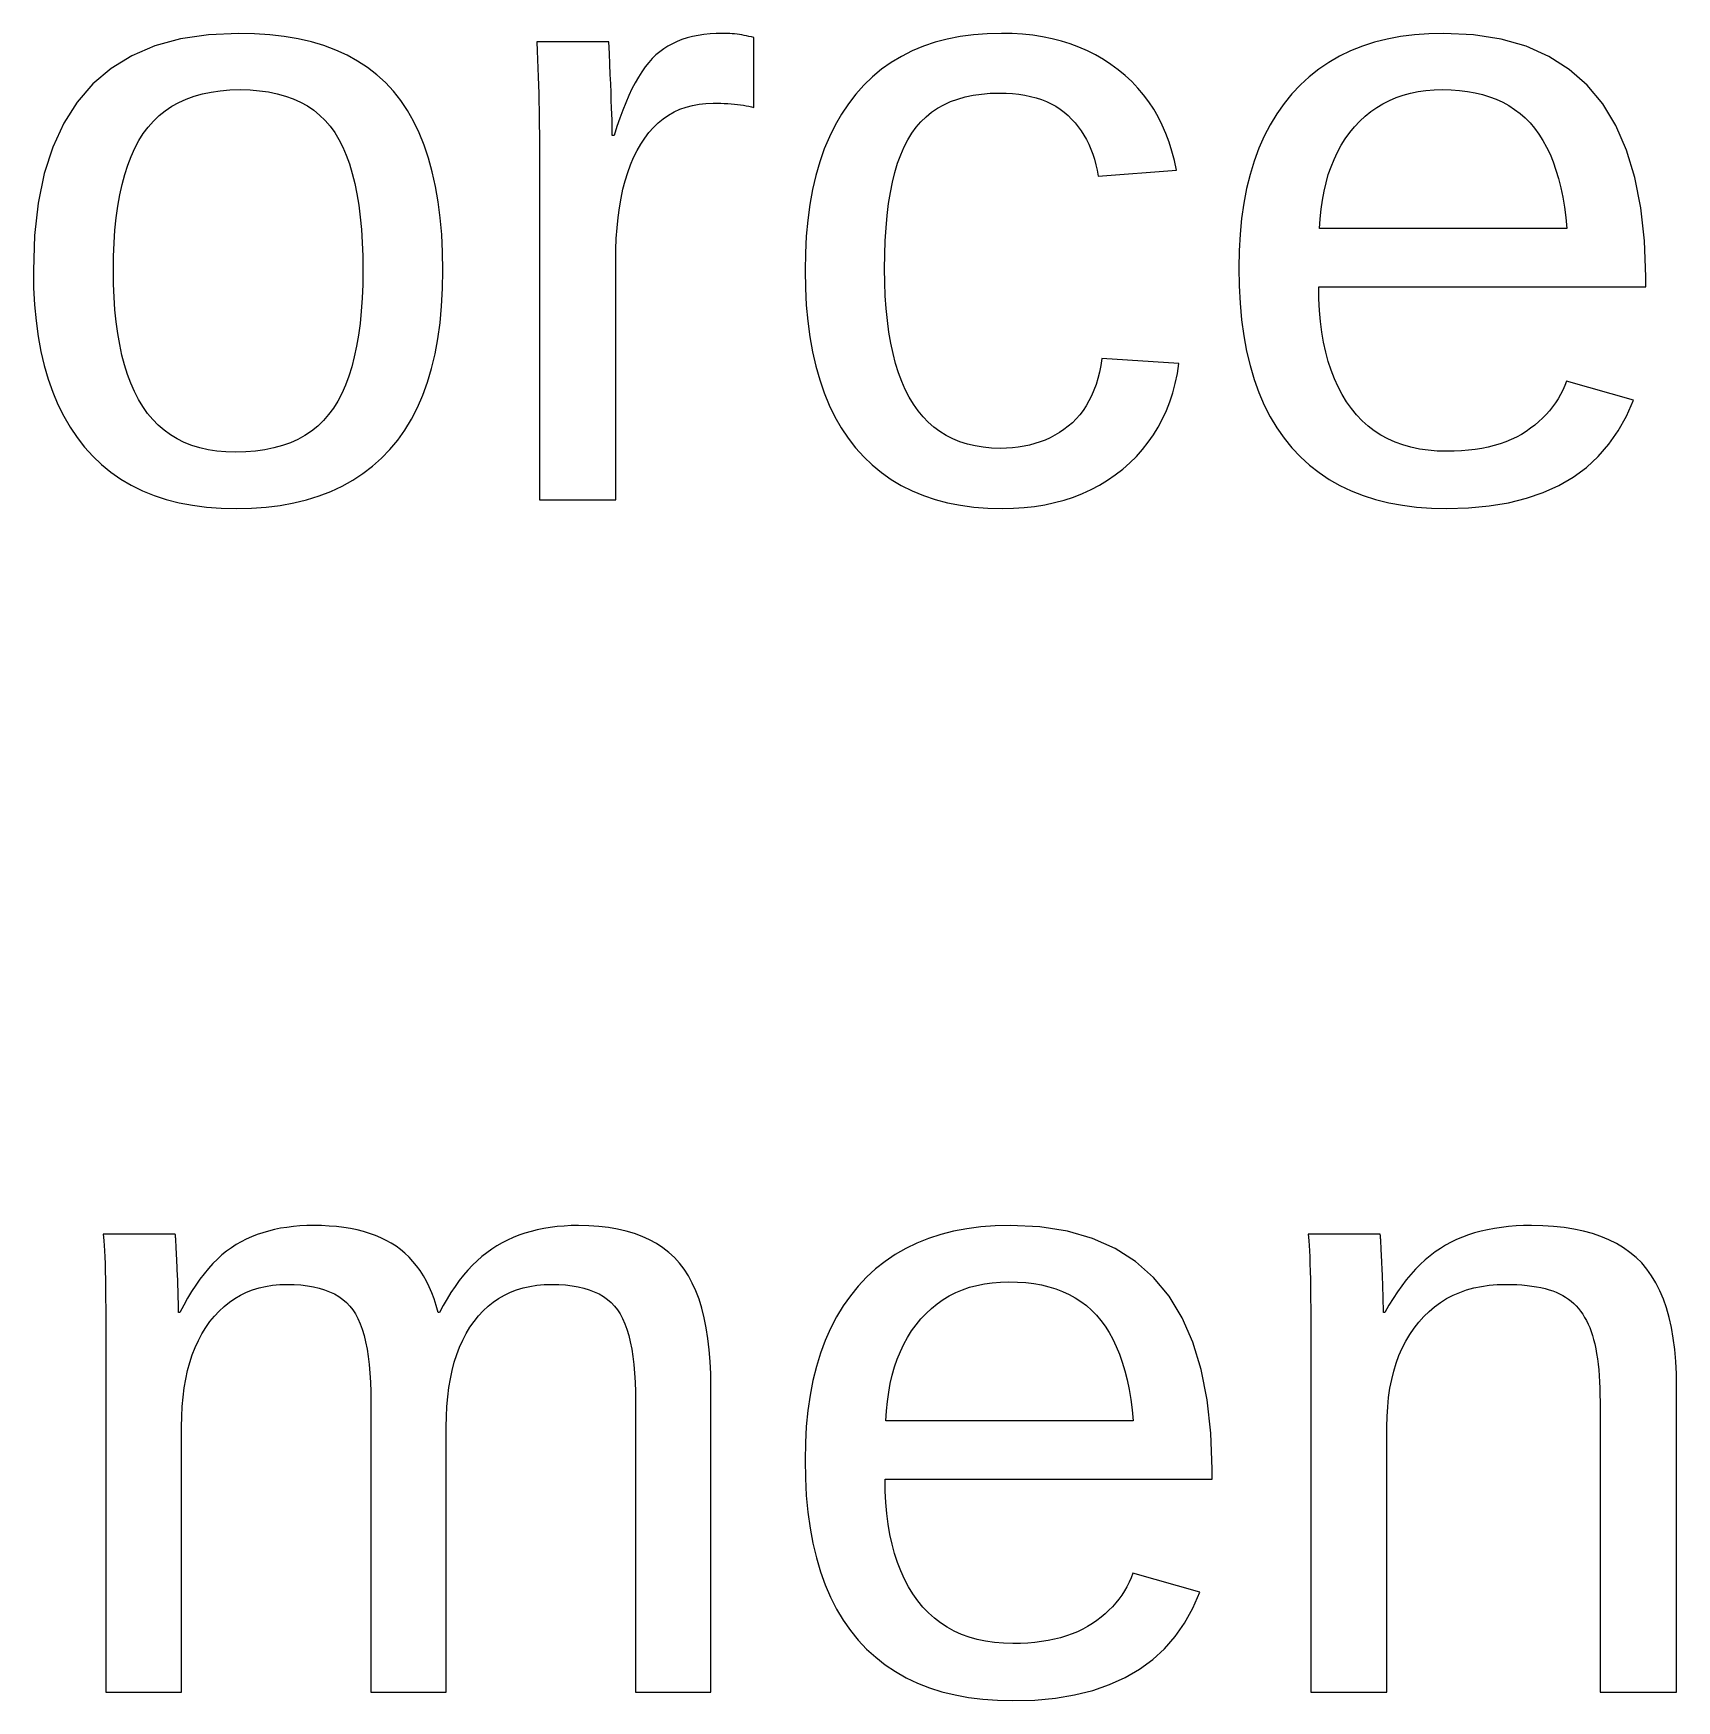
# Model space of a CAD drawing. Extents: x -27 to 133, y -77 to 15.
# Drawn here: x 88.524 to 92.865, y -42.365 to -37.959 of the extents above; entities that cross this region are included whole.
import ezdxf

# ---------------------------------------------------------------- set-up
doc = ezdxf.new("R2010")
doc.units = 0
doc.layers.get('0').update_dxf_attribs({"linetype": 'CONTINUOUS'})

msp = doc.modelspace()

# ---------------------------------------------------------------- linework, layer by layer
for points in [[(89.1001, -39.2139), (89.1388, -39.2111), (89.1761, -39.2065), (89.2118, -39.2001), (89.246, -39.1918), (89.2788, -39.1817), (89.31, -39.1697), (89.3397, -39.1559), (89.368, -39.1402), (89.3948, -39.1228), (89.42, -39.1034), (89.4438, -39.0823), (89.466, -39.0593), (89.4867, -39.0344), (89.5058, -39.0076), (89.5231, -38.9788), (89.5389, -38.9482), (89.5529, -38.9156), (89.5654, -38.8811), (89.5761, -38.8447), (89.5852, -38.8064), (89.5927, -38.7662), (89.5985, -38.724), (89.6026, -38.6799), (89.6051, -38.6339), (89.6059, -38.586), (89.6051, -38.5376), (89.6028, -38.4911), (89.5989, -38.4467), (89.5935, -38.4043), (89.5865, -38.3639), (89.578, -38.3254), (89.568, -38.289), (89.5563, -38.2545), (89.5432, -38.222), (89.5284, -38.1916), (89.5122, -38.1631), (89.4944, -38.1366), (89.475, -38.1121), (89.454, -38.0895), (89.4312, -38.0687), (89.4068, -38.0498), (89.3805, -38.0326), (89.3526, -38.0172), (89.3229, -38.0037), (89.2915, -37.9919), (89.2584, -37.982), (89.2235, -37.9738), (89.1869, -37.9675), (89.1485, -37.963), (89.1084, -37.9603), (89.0666, -37.9594), (88.9863, -37.9631), (88.9125, -37.9742), (88.845, -37.9928), (88.784, -38.0187), (88.7294, -38.0521), (88.6813, -38.0929), (88.6395, -38.1411), (88.6042, -38.1967), (88.5753, -38.2597), (88.5528, -38.3301), (88.5368, -38.408), (88.5271, -38.4933), (88.5239, -38.586), (88.5247, -38.6321), (88.5271, -38.6766), (88.5311, -38.7193), (88.5367, -38.7603), (88.544, -38.7997), (88.5528, -38.8373), (88.5632, -38.8732), (88.5752, -38.9075), (88.5888, -38.94), (88.604, -38.9708), (88.6209, -39), (88.6393, -39.0274), (88.6593, -39.0531), (88.6809, -39.077), (88.704, -39.099), (88.7287, -39.1191), (88.7549, -39.1373), (88.7827, -39.1536), (88.8119, -39.1679), (88.8427, -39.1803), (88.8751, -39.1909), (88.909, -39.1995), (88.9444, -39.2062), (88.9814, -39.211), (89.0199, -39.2138), (89.0599, -39.2148)], [(90.0625, -38.5614), (90.0629, -38.5309), (90.0641, -38.5016), (90.066, -38.4734), (90.0688, -38.4463), (90.0723, -38.4202), (90.0766, -38.3953), (90.0816, -38.3715), (90.0875, -38.3489), (90.0941, -38.3273), (90.1016, -38.3068), (90.1098, -38.2874), (90.1188, -38.2691), (90.1285, -38.252), (90.139, -38.236), (90.1502, -38.2213), (90.1621, -38.2079), (90.1748, -38.1958), (90.1881, -38.1849), (90.2021, -38.1753), (90.2168, -38.167), (90.2322, -38.16), (90.2483, -38.1542), (90.2652, -38.1498), (90.2827, -38.1466), (90.3009, -38.1446), (90.3199, -38.144), (90.33, -38.1441), (90.3399, -38.1443), (90.3494, -38.1446), (90.3586, -38.1451), (90.3675, -38.1457), (90.3761, -38.1464), (90.3844, -38.1472), (90.3923, -38.1482), (90.3999, -38.1494), (90.4072, -38.1506), (90.4142, -38.152), (90.4209, -38.1535), (90.4273, -38.1552), (90.4273, -37.9706), (90.4209, -37.9689), (90.4145, -37.9674), (90.4082, -37.966), (90.4019, -37.9647), (90.3956, -37.9636), (90.3893, -37.9626), (90.383, -37.9618), (90.3767, -37.961), (90.3705, -37.9604), (90.3642, -37.96), (90.358, -37.9597), (90.3518, -37.9595), (90.3456, -37.9594), (90.3283, -37.9597), (90.3117, -37.9607), (90.2956, -37.9624), (90.2802, -37.9648), (90.2654, -37.9678), (90.2512, -37.9715), (90.2376, -37.9759), (90.2246, -37.981), (90.2122, -37.9867), (90.2004, -37.9931), (90.1893, -38.0002), (90.1787, -38.008), (90.1688, -38.0164), (90.1592, -38.0258), (90.1498, -38.0363), (90.1406, -38.048), (90.1316, -38.0609), (90.1227, -38.0749), (90.114, -38.0901), (90.1055, -38.1064), (90.0972, -38.124), (90.089, -38.1426), (90.081, -38.1625), (90.0732, -38.1835), (90.0655, -38.2057), (90.058, -38.229), (90.0535, -38.229), (90.0535, -38.2217), (90.0533, -38.2124), (90.0531, -38.2012), (90.0527, -38.188), (90.0522, -38.1729), (90.0516, -38.1558), (90.0509, -38.1368), (90.0502, -38.1158), (90.0493, -38.0929), (90.0482, -38.068), (90.0471, -38.0412), (90.0459, -38.0125), (90.0446, -37.9818), (89.8544, -37.9818), (89.8554, -38.0054), (89.8563, -38.0286), (89.8571, -38.0516), (89.8579, -38.0742), (89.8585, -38.0966), (89.8591, -38.1186), (89.8597, -38.1403), (89.8601, -38.1616), (89.8605, -38.1827), (89.8607, -38.2034), (89.8609, -38.2238), (89.861, -38.2439), (89.8611, -38.2637), (89.8611, -39.1924), (90.0625, -39.1924)], [(91.1133, -39.2142), (91.1417, -39.2123), (91.1693, -39.2092), (91.1962, -39.2049), (91.2222, -39.1994), (91.2474, -39.1926), (91.2719, -39.1846), (91.2955, -39.1754), (91.3184, -39.1649), (91.3405, -39.1532), (91.3617, -39.1403), (91.3822, -39.1261), (91.4019, -39.1107), (91.4205, -39.0943), (91.438, -39.0771), (91.4543, -39.059), (91.4694, -39.04), (91.4832, -39.0203), (91.4959, -38.9997), (91.5073, -38.9782), (91.5175, -38.956), (91.5266, -38.9329), (91.5344, -38.9089), (91.541, -38.8842), (91.5465, -38.8586), (91.5507, -38.8321), (91.347, -38.8187), (91.3441, -38.8369), (91.3406, -38.8544), (91.3363, -38.8711), (91.3315, -38.8871), (91.3259, -38.9024), (91.3198, -38.9169), (91.3129, -38.9307), (91.3054, -38.9437), (91.2973, -38.956), (91.2885, -38.9675), (91.279, -38.9783), (91.2689, -38.9884), (91.2581, -38.9977), (91.2468, -39.0063), (91.235, -39.0143), (91.2229, -39.0215), (91.2103, -39.028), (91.1974, -39.0339), (91.184, -39.039), (91.1701, -39.0435), (91.1559, -39.0473), (91.1413, -39.0504), (91.1262, -39.0528), (91.1107, -39.0545), (91.0948, -39.0556), (91.0785, -39.0559), (91.0554, -39.0552), (91.0332, -39.0532), (91.0119, -39.0497), (90.9915, -39.0449), (90.972, -39.0387), (90.9535, -39.0311), (90.9358, -39.0222), (90.9191, -39.0118), (90.9033, -39.0001), (90.8884, -38.9871), (90.8744, -38.9726), (90.8613, -38.9568), (90.8491, -38.9396), (90.8379, -38.9209), (90.8275, -38.9008), (90.8181, -38.8792), (90.8095, -38.8561), (90.8019, -38.8315), (90.7951, -38.8054), (90.7892, -38.7779), (90.7843, -38.7489), (90.7802, -38.7184), (90.7771, -38.6864), (90.7748, -38.6529), (90.7735, -38.6179), (90.773, -38.5815), (90.7735, -38.5436), (90.7747, -38.5075), (90.7769, -38.473), (90.7798, -38.4403), (90.7836, -38.4094), (90.7883, -38.3801), (90.7938, -38.3526), (90.8002, -38.3267), (90.8074, -38.3026), (90.8154, -38.2803), (90.8243, -38.2596), (90.8341, -38.2407), (90.8447, -38.2235), (90.8562, -38.2077), (90.8688, -38.1933), (90.8824, -38.18), (90.8971, -38.1681), (90.9128, -38.1574), (90.9296, -38.148), (90.9474, -38.1398), (90.9663, -38.1329), (90.9862, -38.1272), (91.0071, -38.1228), (91.0291, -38.1197), (91.0522, -38.1178), (91.0763, -38.1171), (91.094, -38.1175), (91.1112, -38.1185), (91.1276, -38.1203), (91.1435, -38.1228), (91.1587, -38.1259), (91.1733, -38.1298), (91.1872, -38.1343), (91.2005, -38.1396), (91.2132, -38.1456), (91.2252, -38.1522), (91.2366, -38.1596), (91.2474, -38.1677), (91.2575, -38.1764), (91.2671, -38.1858), (91.276, -38.1957), (91.2844, -38.206), (91.2922, -38.2169), (91.2995, -38.2282), (91.3062, -38.24), (91.3123, -38.2523), (91.3178, -38.2651), (91.3228, -38.2784), (91.3272, -38.2922), (91.331, -38.3064), (91.3343, -38.3212), (91.337, -38.3364), (91.544, -38.3208), (91.5386, -38.2952), (91.5322, -38.2705), (91.5247, -38.2467), (91.5161, -38.2237), (91.5064, -38.2016), (91.4956, -38.1803), (91.4838, -38.1599), (91.4709, -38.1404), (91.4569, -38.1217), (91.4418, -38.1039), (91.4257, -38.0869), (91.4084, -38.0708), (91.3901, -38.0556), (91.3709, -38.0414), (91.3509, -38.0283), (91.3302, -38.0163), (91.3087, -38.0055), (91.2865, -37.9958), (91.2636, -37.9873), (91.2399, -37.9799), (91.2154, -37.9736), (91.1902, -37.9685), (91.1642, -37.9645), (91.1375, -37.9617), (91.1101, -37.96), (91.0819, -37.9594), (91.044, -37.9603), (91.0075, -37.9632), (90.9724, -37.9679), (90.9386, -37.9746), (90.9063, -37.9831), (90.8753, -37.9936), (90.8457, -38.0059), (90.8175, -38.0202), (90.7906, -38.0363), (90.7651, -38.0544), (90.741, -38.0743), (90.7183, -38.0962), (90.697, -38.1199), (90.6771, -38.1455), (90.6588, -38.1728), (90.6421, -38.2018), (90.627, -38.2325), (90.6135, -38.2649), (90.6016, -38.299), (90.5913, -38.3349), (90.5826, -38.3724), (90.5754, -38.4117), (90.5698, -38.4527), (90.5659, -38.4954), (90.5635, -38.5398), (90.5627, -38.586), (90.5635, -38.6324), (90.5659, -38.6772), (90.5698, -38.7202), (90.5754, -38.7614), (90.5825, -38.8009), (90.5912, -38.8387), (90.6015, -38.8747), (90.6133, -38.909), (90.6268, -38.9415), (90.6418, -38.9723), (90.6584, -39.0013), (90.6766, -39.0287), (90.6964, -39.0542), (90.7177, -39.078), (90.7404, -39.0998), (90.7645, -39.1198), (90.7901, -39.1378), (90.817, -39.154), (90.8454, -39.1682), (90.8753, -39.1806), (90.9065, -39.191), (90.9392, -39.1996), (90.9733, -39.2062), (91.0088, -39.211), (91.0457, -39.2138), (91.0841, -39.2148)], [(92.3155, -39.2131), (92.3698, -39.208), (92.4209, -39.1995), (92.4686, -39.1877), (92.5131, -39.1724), (92.5543, -39.1538), (92.5923, -39.1317), (92.627, -39.1063), (92.6584, -39.0775), (92.6865, -39.0453), (92.7114, -39.0097), (92.733, -38.9707), (92.7514, -38.9284), (92.5746, -38.878), (92.57, -38.8902), (92.5648, -38.9021), (92.5589, -38.9137), (92.5525, -38.9249), (92.5455, -38.9358), (92.5379, -38.9464), (92.5297, -38.9567), (92.5209, -38.9666), (92.5114, -38.9761), (92.5014, -38.9854), (92.4908, -38.9943), (92.4795, -39.0029), (92.4677, -39.0112), (92.4553, -39.0189), (92.4422, -39.0261), (92.4285, -39.0326), (92.4142, -39.0385), (92.3993, -39.0438), (92.3838, -39.0485), (92.3677, -39.0525), (92.3509, -39.056), (92.3336, -39.0588), (92.3156, -39.0609), (92.297, -39.0625), (92.2778, -39.0634), (92.2579, -39.0637), (92.2329, -39.0631), (92.2088, -39.0611), (92.1857, -39.0577), (92.1635, -39.053), (92.1423, -39.047), (92.122, -39.0397), (92.1026, -39.031), (92.0842, -39.021), (92.0667, -39.0096), (92.0501, -38.9969), (92.0345, -38.9828), (92.0199, -38.9675), (92.0062, -38.9507), (91.9934, -38.9328), (91.9817, -38.9137), (91.971, -38.8935), (91.9613, -38.8722), (91.9526, -38.8497), (91.945, -38.8262), (91.9384, -38.8015), (91.9327, -38.7756), (91.9282, -38.7487), (91.9246, -38.7206), (91.922, -38.6914), (91.9205, -38.6611), (91.92, -38.6296), (92.7838, -38.6296), (92.7838, -38.6028), (92.7807, -38.5076), (92.7712, -38.42), (92.7554, -38.3401), (92.7333, -38.2677), (92.7049, -38.203), (92.6701, -38.1459), (92.6291, -38.0964), (92.5817, -38.0546), (92.528, -38.0203), (92.468, -37.9936), (92.4017, -37.9746), (92.329, -37.9632), (92.2501, -37.9594), (92.2107, -37.9603), (92.1727, -37.9632), (92.1362, -37.9679), (92.101, -37.9745), (92.0673, -37.9831), (92.0351, -37.9935), (92.0042, -38.0058), (91.9748, -38.02), (91.9468, -38.0361), (91.9202, -38.0541), (91.895, -38.0739), (91.8713, -38.0957), (91.849, -38.1194), (91.8282, -38.1448), (91.8091, -38.1719), (91.7916, -38.2007), (91.7758, -38.2311), (91.7617, -38.2632), (91.7493, -38.2969), (91.7385, -38.3323), (91.7293, -38.3693), (91.7218, -38.408), (91.716, -38.4483), (91.7119, -38.4903), (91.7094, -38.534), (91.7085, -38.5793), (91.7094, -38.6269), (91.7119, -38.6727), (91.716, -38.7166), (91.7218, -38.7587), (91.7293, -38.799), (91.7385, -38.8374), (91.7493, -38.874), (91.7617, -38.9087), (91.7758, -38.9416), (91.7916, -38.9727), (91.8091, -39.0019), (91.8282, -39.0293), (91.849, -39.0548), (91.8713, -39.0785), (91.8952, -39.1002), (91.9206, -39.1201), (91.9475, -39.1381), (91.9759, -39.1542), (92.0059, -39.1684), (92.0373, -39.1807), (92.0703, -39.1911), (92.1048, -39.1996), (92.1408, -39.2063), (92.1783, -39.211), (92.2174, -39.2138), (92.2579, -39.2148)], [(89.0325, -39.0653), (89.0084, -39.0631), (88.9854, -39.0596), (88.9635, -39.0546), (88.9425, -39.0482), (88.9227, -39.0404), (88.9039, -39.0311), (88.8861, -39.0204), (88.8694, -39.0083), (88.8538, -38.9948), (88.8392, -38.9799), (88.8256, -38.9635), (88.8132, -38.9457), (88.8016, -38.9265), (88.7911, -38.9059), (88.7814, -38.8838), (88.7727, -38.8604), (88.7648, -38.8355), (88.7579, -38.8093), (88.752, -38.7816), (88.7469, -38.7525), (88.7428, -38.722), (88.7395, -38.6901), (88.7372, -38.6568), (88.7358, -38.6221), (88.7354, -38.586), (88.7359, -38.5489), (88.7373, -38.5133), (88.7396, -38.4793), (88.7429, -38.4468), (88.7471, -38.4159), (88.7522, -38.3865), (88.7583, -38.3587), (88.7653, -38.3324), (88.7732, -38.3076), (88.7821, -38.2844), (88.7919, -38.2627), (88.8026, -38.2426), (88.8143, -38.224), (88.827, -38.2069), (88.8409, -38.1911), (88.8559, -38.1767), (88.8721, -38.1637), (88.8894, -38.1521), (88.9079, -38.1418), (88.9276, -38.1329), (88.9484, -38.1253), (88.9704, -38.1192), (88.9936, -38.1144), (89.0179, -38.1109), (89.0433, -38.1089), (89.0699, -38.1082), (89.0964, -38.1089), (89.1216, -38.1109), (89.1456, -38.1142), (89.1685, -38.119), (89.1901, -38.125), (89.2105, -38.1324), (89.2298, -38.1411), (89.2478, -38.1512), (89.2646, -38.1626), (89.2803, -38.1754), (89.2947, -38.1895), (89.308, -38.205), (89.32, -38.2218), (89.331, -38.2401), (89.3412, -38.26), (89.3504, -38.2815), (89.3588, -38.3046), (89.3663, -38.3294), (89.3729, -38.3558), (89.3786, -38.3838), (89.3834, -38.4135), (89.3874, -38.4447), (89.3905, -38.4776), (89.3927, -38.5121), (89.394, -38.5482), (89.3944, -38.586), (89.394, -38.6232), (89.3926, -38.659), (89.3903, -38.6931), (89.3871, -38.7257), (89.3829, -38.7568), (89.3779, -38.7863), (89.3719, -38.8143), (89.365, -38.8407), (89.3572, -38.8656), (89.3484, -38.8889), (89.3388, -38.9107), (89.3282, -38.9309), (89.3167, -38.9496), (89.3041, -38.9668), (89.2903, -38.9827), (89.2753, -38.9971), (89.259, -39.0102), (89.2415, -39.0219), (89.2228, -39.0322), (89.2029, -39.0412), (89.1818, -39.0488), (89.1594, -39.055), (89.1358, -39.0598), (89.111, -39.0632), (89.0849, -39.0653), (89.0576, -39.066)], [(91.9237, -38.4493), (91.9262, -38.4243), (91.9295, -38.4001), (91.9338, -38.3768), (91.9391, -38.3544), (91.9452, -38.3328), (91.9523, -38.3121), (91.9604, -38.2923), (91.9693, -38.2733), (91.9792, -38.2552), (91.9901, -38.238), (92.0018, -38.2216), (92.0145, -38.2061), (92.0281, -38.1916), (92.0423, -38.1783), (92.0573, -38.1661), (92.073, -38.1551), (92.0894, -38.1453), (92.1066, -38.1366), (92.1244, -38.1291), (92.143, -38.1227), (92.1623, -38.1175), (92.1823, -38.1134), (92.2031, -38.1105), (92.2245, -38.1088), (92.2467, -38.1082), (92.2696, -38.1087), (92.2915, -38.1103), (92.3127, -38.1129), (92.333, -38.1165), (92.3525, -38.1212), (92.3711, -38.1269), (92.389, -38.1337), (92.4059, -38.1415), (92.4221, -38.1503), (92.4374, -38.1602), (92.4519, -38.1711), (92.4655, -38.183), (92.4783, -38.196), (92.4903, -38.2102), (92.5016, -38.2255), (92.5121, -38.2421), (92.5219, -38.2599), (92.5309, -38.2789), (92.5391, -38.2992), (92.5466, -38.3206), (92.5533, -38.3433), (92.5593, -38.3672), (92.5645, -38.3924), (92.569, -38.4188), (92.5727, -38.4464), (92.5757, -38.4752), (91.9222, -38.4752)], [(88.9156, -41.6409), (88.916, -41.6138), (88.9173, -41.5877), (88.9195, -41.5625), (88.9226, -41.5383), (88.9266, -41.5151), (88.9315, -41.4928), (88.9373, -41.4714), (88.9439, -41.451), (88.9515, -41.4316), (88.9599, -41.4131), (88.9692, -41.3956), (88.9794, -41.379), (88.9905, -41.3634), (89.0024, -41.3488), (89.0149, -41.3354), (89.028, -41.3232), (89.0417, -41.3121), (89.0561, -41.3022), (89.0712, -41.2935), (89.0868, -41.2859), (89.1031, -41.2795), (89.1201, -41.2742), (89.1376, -41.2702), (89.1558, -41.2672), (89.1747, -41.2655), (89.1942, -41.2649), (89.213, -41.2653), (89.2309, -41.2665), (89.2479, -41.2685), (89.264, -41.2713), (89.2791, -41.2748), (89.2934, -41.2792), (89.3067, -41.2844), (89.3192, -41.2903), (89.3307, -41.2971), (89.3413, -41.3046), (89.351, -41.313), (89.3597, -41.3221), (89.3676, -41.3321), (89.3747, -41.343), (89.3813, -41.3553), (89.3872, -41.3688), (89.3926, -41.3836), (89.3975, -41.3997), (89.4018, -41.4171), (89.4055, -41.4358), (89.4086, -41.4558), (89.4111, -41.477), (89.4131, -41.4996), (89.4146, -41.5234), (89.4154, -41.5485), (89.4157, -41.5749), (89.4157, -42.3424), (89.6149, -42.3424), (89.6149, -41.6409), (89.6153, -41.6136), (89.6166, -41.5874), (89.6188, -41.5621), (89.6218, -41.5378), (89.6257, -41.5145), (89.6305, -41.4921), (89.6361, -41.4707), (89.6426, -41.4503), (89.65, -41.4309), (89.6582, -41.4124), (89.6673, -41.3949), (89.6773, -41.3784), (89.6881, -41.3628), (89.6998, -41.3483), (89.7121, -41.335), (89.7251, -41.3229), (89.7388, -41.3118), (89.7532, -41.302), (89.7683, -41.2933), (89.7841, -41.2858), (89.8006, -41.2794), (89.8178, -41.2742), (89.8357, -41.2701), (89.8542, -41.2672), (89.8735, -41.2655), (89.8935, -41.2649), (89.9123, -41.2653), (89.9302, -41.2665), (89.9472, -41.2685), (89.9633, -41.2713), (89.9785, -41.2748), (89.9927, -41.2792), (90.006, -41.2844), (90.0185, -41.2903), (90.03, -41.2971), (90.0406, -41.3046), (90.0503, -41.313), (90.059, -41.3221), (90.0669, -41.3321), (90.074, -41.343), (90.0806, -41.3553), (90.0866, -41.3688), (90.092, -41.3836), (90.0968, -41.3997), (90.1011, -41.4171), (90.1048, -41.4358), (90.1079, -41.4558), (90.1105, -41.477), (90.1125, -41.4996), (90.1139, -41.5234), (90.1147, -41.5485), (90.115, -41.5749), (90.115, -42.3424), (90.3142, -42.3424), (90.3142, -41.5357), (90.3137, -41.5015), (90.3122, -41.4688), (90.3097, -41.4376), (90.3063, -41.408), (90.3018, -41.3798), (90.2964, -41.3532), (90.29, -41.3281), (90.2826, -41.3044), (90.2742, -41.2823), (90.2649, -41.2617), (90.2545, -41.2426), (90.2431, -41.225), (90.2308, -41.209), (90.2174, -41.1942), (90.2028, -41.1807), (90.187, -41.1683), (90.17, -41.1571), (90.1519, -41.1471), (90.1325, -41.1383), (90.112, -41.1306), (90.0903, -41.1241), (90.0674, -41.1188), (90.0433, -41.1147), (90.0181, -41.1117), (89.9916, -41.11), (89.964, -41.1094), (89.9447, -41.1097), (89.9259, -41.1107), (89.9076, -41.1122), (89.8897, -41.1145), (89.8722, -41.1173), (89.8552, -41.1208), (89.8387, -41.125), (89.8225, -41.1297), (89.8069, -41.1351), (89.7916, -41.1412), (89.7768, -41.1478), (89.7625, -41.1552), (89.7486, -41.1631), (89.735, -41.1718), (89.7218, -41.1812), (89.7089, -41.1915), (89.6963, -41.2026), (89.684, -41.2145), (89.6721, -41.2272), (89.6604, -41.2407), (89.6491, -41.255), (89.638, -41.2702), (89.6273, -41.2861), (89.6169, -41.3028), (89.6068, -41.3204), (89.597, -41.3388), (89.5936, -41.3388), (89.5885, -41.3207), (89.5828, -41.3035), (89.5765, -41.287), (89.5697, -41.2712), (89.5623, -41.2563), (89.5543, -41.2421), (89.5457, -41.2286), (89.5366, -41.216), (89.5269, -41.2041), (89.5166, -41.193), (89.5057, -41.1826), (89.4943, -41.173), (89.4823, -41.1642), (89.4696, -41.1561), (89.4563, -41.1486), (89.4423, -41.1418), (89.4276, -41.1357), (89.4122, -41.1302), (89.3961, -41.1253), (89.3794, -41.1211), (89.362, -41.1175), (89.3439, -41.1146), (89.3251, -41.1123), (89.3056, -41.1107), (89.2855, -41.1097), (89.2646, -41.1094), (89.2463, -41.1097), (89.2283, -41.1106), (89.2108, -41.1121), (89.1938, -41.1142), (89.1772, -41.1168), (89.161, -41.1201), (89.1452, -41.124), (89.1299, -41.1285), (89.115, -41.1335), (89.1006, -41.1392), (89.0866, -41.1454), (89.073, -41.1523), (89.0599, -41.1597), (89.0471, -41.168), (89.0345, -41.1771), (89.0222, -41.1872), (89.0101, -41.1981), (88.9982, -41.2101), (88.9865, -41.2229), (88.975, -41.2367), (88.9638, -41.2514), (88.9528, -41.267), (88.942, -41.2835), (88.9315, -41.301), (88.9212, -41.3194), (88.9111, -41.3388), (88.9077, -41.3388), (88.9074, -41.3255), (88.907, -41.3129), (88.9067, -41.301), (88.9064, -41.2897), (88.9061, -41.2791), (88.9058, -41.2692), (88.9055, -41.2599), (88.9052, -41.2514), (88.9049, -41.2435), (88.9046, -41.2362), (88.9043, -41.2296), (88.9041, -41.2237), (88.9038, -41.2185), (88.9035, -41.2136), (88.9033, -41.2088), (88.9031, -41.2042), (88.9028, -41.1995), (88.9026, -41.195), (88.9024, -41.1906), (88.9022, -41.1862), (88.9019, -41.182), (88.9017, -41.1778), (88.9015, -41.1737), (88.9014, -41.1697), (88.9012, -41.1658), (88.901, -41.162), (88.9008, -41.1583), (88.9007, -41.1548), (88.9005, -41.1516), (88.9003, -41.1486), (88.9001, -41.1459), (88.9, -41.1433), (88.8998, -41.141), (88.8996, -41.1389), (88.8995, -41.137), (88.8993, -41.1354), (88.8991, -41.1339), (88.8989, -41.1327), (88.8988, -41.1318), (88.7086, -41.1318), (88.7096, -41.14), (88.7105, -41.1501), (88.7113, -41.1622), (88.712, -41.1763), (88.7127, -41.1922), (88.7133, -41.2102), (88.7138, -41.2301), (88.7143, -41.2519), (88.7146, -41.2757), (88.7149, -41.3014), (88.7151, -41.3291), (88.7152, -41.3587), (88.7153, -41.3902), (88.7153, -42.3424), (88.9156, -42.3424)], [(91.1697, -42.3631), (91.224, -42.358), (91.275, -42.3495), (91.3228, -42.3377), (91.3673, -42.3224), (91.4085, -42.3038), (91.4465, -42.2817), (91.4812, -42.2563), (91.5126, -42.2275), (91.5407, -42.1953), (91.5656, -42.1597), (91.5872, -42.1207), (91.6055, -42.0784), (91.4288, -42.028), (91.4241, -42.0402), (91.4189, -42.0521), (91.4131, -42.0637), (91.4067, -42.0749), (91.3997, -42.0858), (91.3921, -42.0964), (91.3839, -42.1067), (91.375, -42.1166), (91.3656, -42.1261), (91.3556, -42.1354), (91.3449, -42.1443), (91.3337, -42.1529), (91.3219, -42.1612), (91.3094, -42.1689), (91.2964, -42.1761), (91.2827, -42.1826), (91.2684, -42.1885), (91.2535, -42.1938), (91.238, -42.1985), (91.2219, -42.2025), (91.2051, -42.206), (91.1877, -42.2088), (91.1697, -42.2109), (91.1511, -42.2125), (91.1319, -42.2134), (91.1121, -42.2137), (91.0871, -42.2131), (91.063, -42.2111), (91.0399, -42.2077), (91.0177, -42.203), (90.9965, -42.197), (90.9762, -42.1897), (90.9568, -42.181), (90.9384, -42.171), (90.9209, -42.1596), (90.9043, -42.1469), (90.8887, -42.1328), (90.8741, -42.1175), (90.8603, -42.1007), (90.8476, -42.0828), (90.8359, -42.0637), (90.8252, -42.0435), (90.8155, -42.0222), (90.8068, -41.9997), (90.7992, -41.9762), (90.7925, -41.9515), (90.7869, -41.9256), (90.7823, -41.8987), (90.7788, -41.8706), (90.7762, -41.8414), (90.7747, -41.8111), (90.7742, -41.7796), (91.638, -41.7796), (91.638, -41.7528), (91.6348, -41.6576), (91.6254, -41.57), (91.6096, -41.4901), (91.5875, -41.4177), (91.559, -41.353), (91.5243, -41.2959), (91.4832, -41.2464), (91.4359, -41.2046), (91.3822, -41.1703), (91.3222, -41.1436), (91.2559, -41.1246), (91.1832, -41.1132), (91.1043, -41.1094), (91.0649, -41.1103), (91.0269, -41.1132), (90.9903, -41.1179), (90.9552, -41.1245), (90.9215, -41.1331), (90.8892, -41.1435), (90.8584, -41.1558), (90.8289, -41.17), (90.8009, -41.1861), (90.7743, -41.2041), (90.7492, -41.2239), (90.7254, -41.2457), (90.7031, -41.2694), (90.6824, -41.2948), (90.6632, -41.3219), (90.6458, -41.3507), (90.63, -41.3811), (90.6159, -41.4132), (90.6034, -41.4469), (90.5926, -41.4823), (90.5835, -41.5193), (90.576, -41.558), (90.5702, -41.5983), (90.566, -41.6403), (90.5635, -41.684), (90.5627, -41.7293), (90.5635, -41.7769), (90.566, -41.8227), (90.5702, -41.8666), (90.576, -41.9087), (90.5835, -41.949), (90.5926, -41.9874), (90.6034, -42.024), (90.6159, -42.0587), (90.63, -42.0916), (90.6458, -42.1227), (90.6632, -42.1519), (90.6824, -42.1793), (90.7031, -42.2048), (90.7255, -42.2285), (90.7494, -42.2502), (90.7748, -42.2701), (90.8017, -42.2881), (90.8301, -42.3042), (90.86, -42.3184), (90.8915, -42.3307), (90.9245, -42.3411), (90.959, -42.3496), (90.995, -42.3563), (91.0325, -42.361), (91.0715, -42.3638), (91.1121, -42.3648)], [(92.1002, -41.6409), (92.1007, -41.6141), (92.1022, -41.5883), (92.1046, -41.5634), (92.1081, -41.5394), (92.1126, -41.5163), (92.118, -41.4941), (92.1245, -41.4729), (92.1319, -41.4525), (92.1404, -41.4331), (92.1498, -41.4146), (92.1603, -41.397), (92.1717, -41.3803), (92.1841, -41.3645), (92.1974, -41.3498), (92.2114, -41.3362), (92.2261, -41.3238), (92.2416, -41.3126), (92.2577, -41.3026), (92.2747, -41.2938), (92.2923, -41.2861), (92.3107, -41.2796), (92.3298, -41.2743), (92.3496, -41.2702), (92.3702, -41.2673), (92.3914, -41.2655), (92.4135, -41.2649), (92.4285, -41.2651), (92.443, -41.2656), (92.4569, -41.2665), (92.4702, -41.2677), (92.4829, -41.2692), (92.4951, -41.2711), (92.5067, -41.2734), (92.5178, -41.2759), (92.5283, -41.2789), (92.5382, -41.2821), (92.5475, -41.2857), (92.5563, -41.2897), (92.5645, -41.294), (92.5722, -41.2987), (92.5797, -41.3038), (92.5868, -41.3094), (92.5935, -41.3154), (92.6, -41.3218), (92.6061, -41.3287), (92.6118, -41.336), (92.6173, -41.3438), (92.6224, -41.352), (92.6271, -41.3606), (92.6316, -41.3697), (92.6357, -41.3792), (92.6395, -41.3891), (92.6429, -41.3996), (92.6461, -41.4107), (92.6491, -41.4224), (92.6517, -41.4348), (92.6541, -41.4478), (92.6562, -41.4615), (92.658, -41.4758), (92.6595, -41.4907), (92.6607, -41.5063), (92.6617, -41.5225), (92.6624, -41.5393), (92.6628, -41.5568), (92.663, -41.5749), (92.663, -42.3424), (92.8655, -42.3424), (92.8655, -41.5357), (92.8649, -41.5013), (92.8633, -41.4685), (92.8606, -41.4372), (92.8567, -41.4074), (92.8518, -41.3792), (92.8458, -41.3525), (92.8387, -41.3273), (92.8305, -41.3037), (92.8212, -41.2816), (92.8109, -41.261), (92.7994, -41.2419), (92.7868, -41.2244), (92.7732, -41.2084), (92.7583, -41.1938), (92.7422, -41.1803), (92.7249, -41.168), (92.7063, -41.1568), (92.6864, -41.1469), (92.6652, -41.1381), (92.6428, -41.1305), (92.6191, -41.124), (92.5942, -41.1188), (92.5679, -41.1147), (92.5405, -41.1117), (92.5117, -41.11), (92.4817, -41.1094), (92.4611, -41.1097), (92.4411, -41.1106), (92.4216, -41.1122), (92.4026, -41.1143), (92.3841, -41.1171), (92.3661, -41.1205), (92.3487, -41.1245), (92.3318, -41.1291), (92.3154, -41.1343), (92.2996, -41.1402), (92.2842, -41.1466), (92.2694, -41.1537), (92.2551, -41.1614), (92.2412, -41.1698), (92.2276, -41.1792), (92.2142, -41.1893), (92.2011, -41.2004), (92.1882, -41.2123), (92.1756, -41.225), (92.1633, -41.2387), (92.1512, -41.2532), (92.1393, -41.2686), (92.1278, -41.2848), (92.1164, -41.3019), (92.1054, -41.3199), (92.0946, -41.3388), (92.0912, -41.3388), (92.0909, -41.3255), (92.0905, -41.3129), (92.0902, -41.301), (92.0899, -41.2897), (92.0896, -41.2791), (92.0893, -41.2692), (92.089, -41.2599), (92.0887, -41.2514), (92.0884, -41.2435), (92.0881, -41.2362), (92.0878, -41.2296), (92.0876, -41.2237), (92.0873, -41.2185), (92.087, -41.2136), (92.0868, -41.2088), (92.0866, -41.2042), (92.0863, -41.1995), (92.0861, -41.195), (92.0859, -41.1906), (92.0856, -41.1862), (92.0854, -41.182), (92.0852, -41.1778), (92.085, -41.1737), (92.0849, -41.1697), (92.0847, -41.1658), (92.0845, -41.162), (92.0843, -41.1583), (92.0841, -41.1548), (92.084, -41.1516), (92.0838, -41.1486), (92.0836, -41.1459), (92.0835, -41.1433), (92.0833, -41.141), (92.0831, -41.1389), (92.0829, -41.137), (92.0828, -41.1354), (92.0826, -41.1339), (92.0824, -41.1327), (92.0823, -41.1318), (91.8921, -41.1318), (91.893, -41.14), (91.894, -41.1501), (91.8948, -41.1622), (91.8955, -41.1763), (91.8962, -41.1922), (91.8968, -41.2102), (91.8973, -41.2301), (91.8978, -41.2519), (91.8981, -41.2757), (91.8984, -41.3014), (91.8986, -41.3291), (91.8987, -41.3587), (91.8988, -41.3902), (91.8988, -42.3424), (92.1002, -42.3424)], [(90.7779, -41.5993), (90.7804, -41.5743), (90.7837, -41.5501), (90.788, -41.5268), (90.7933, -41.5044), (90.7994, -41.4828), (90.8065, -41.4621), (90.8146, -41.4423), (90.8235, -41.4233), (90.8334, -41.4052), (90.8443, -41.388), (90.856, -41.3716), (90.8687, -41.3561), (90.8823, -41.3416), (90.8965, -41.3283), (90.9115, -41.3161), (90.9272, -41.3051), (90.9436, -41.2953), (90.9607, -41.2866), (90.9786, -41.2791), (90.9972, -41.2727), (91.0165, -41.2675), (91.0365, -41.2634), (91.0573, -41.2605), (91.0787, -41.2588), (91.1009, -41.2582), (91.1237, -41.2587), (91.1457, -41.2603), (91.1669, -41.2629), (91.1872, -41.2665), (91.2067, -41.2712), (91.2253, -41.2769), (91.2431, -41.2837), (91.2601, -41.2915), (91.2763, -41.3003), (91.2916, -41.3102), (91.3061, -41.3211), (91.3197, -41.333), (91.3325, -41.346), (91.3445, -41.3602), (91.3558, -41.3755), (91.3663, -41.3921), (91.376, -41.4099), (91.385, -41.4289), (91.3933, -41.4492), (91.4008, -41.4706), (91.4075, -41.4933), (91.4135, -41.5172), (91.4187, -41.5424), (91.4232, -41.5688), (91.4269, -41.5964), (91.4299, -41.6252), (90.7764, -41.6252)]]:
    msp.add_lwpolyline(points, close=True)

doc.saveas('drawing.dxf')
